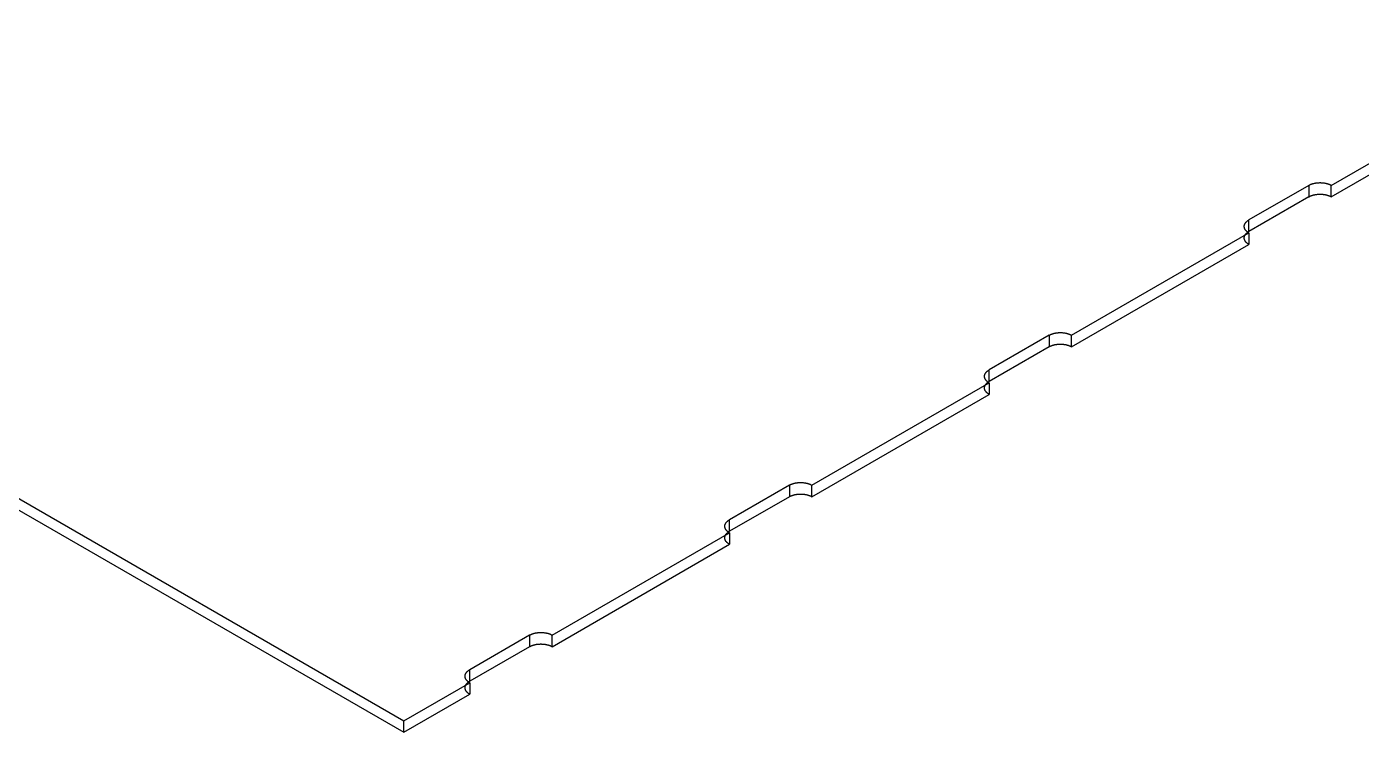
# Model space of a CAD drawing. Header units: inches. Extents: x 4 to 268, y 4 to 172.
# Drawn here: x 85.77 to 93.85, y 17.67 to 21.94 of the extents above; entities that cross this region are included whole.
import ezdxf

# ---------------------------------------------------------------- set-up
doc = ezdxf.new("R2010")
doc.units = ezdxf.units.IN
doc.header["$MEASUREMENT"] = 0

msp = doc.modelspace()

# ---------------------------------------------------------------- linework, layer by layer
at = {"layer": 'OUTLINE'}
for p, q in [((72.2222, 26.8785), (88.0561, 17.7365)), ((72.2222, 26.8086), (88.0561, 17.6667)), ((93.6705, 20.978), (94.7437, 21.5977)), ((93.6705, 20.9082), (94.7437, 21.5279)), ((93.5344, 20.978), (93.1716, 20.7686)), ((93.5344, 20.978), (93.5361, 20.979)), ((93.5344, 20.978), (93.5344, 20.9082)), ((93.5361, 20.979), (93.5378, 20.9799)), ((93.5378, 20.9799), (93.5396, 20.9808)), ((93.5396, 20.9808), (93.5414, 20.9817)), ((93.5414, 20.9817), (93.5432, 20.9825)), ((93.5432, 20.9825), (93.5451, 20.9834)), ((93.5451, 20.9834), (93.547, 20.9842)), ((93.547, 20.9842), (93.549, 20.9849)), ((93.549, 20.9849), (93.551, 20.9857)), ((93.551, 20.9857), (93.553, 20.9864)), ((93.553, 20.9864), (93.555, 20.9871)), ((93.555, 20.9871), (93.5571, 20.9877)), ((93.5571, 20.9877), (93.5592, 20.9884)), ((93.5592, 20.9884), (93.5613, 20.989)), ((93.5613, 20.989), (93.5634, 20.9895)), ((93.5634, 20.9895), (93.5656, 20.9901)), ((93.5656, 20.9901), (93.5678, 20.9906)), ((93.5678, 20.9906), (93.57, 20.991)), ((93.57, 20.991), (93.5723, 20.9915)), ((93.5723, 20.9915), (93.5745, 20.9919)), ((93.5745, 20.9919), (93.5768, 20.9923)), ((93.5768, 20.9923), (93.5791, 20.9926)), ((93.5768, 20.9225), (93.5791, 20.9228)), ((93.5791, 20.9926), (93.5814, 20.9929)), ((93.5791, 20.9228), (93.5814, 20.9231)), ((93.5814, 20.9929), (93.5837, 20.9932)), ((93.5814, 20.9231), (93.5837, 20.9234)), ((93.5837, 20.9932), (93.586, 20.9935)), ((93.5837, 20.9234), (93.586, 20.9236)), ((93.586, 20.9935), (93.5883, 20.9937)), ((93.586, 20.9236), (93.5883, 20.9239)), ((93.5883, 20.9937), (93.5907, 20.9939)), ((93.5883, 20.9239), (93.5907, 20.924)), ((93.5907, 20.9939), (93.593, 20.994)), ((93.5907, 20.924), (93.593, 20.9242)), ((93.593, 20.994), (93.5954, 20.9941)), ((93.593, 20.9242), (93.5954, 20.9243)), ((93.5954, 20.9941), (93.5977, 20.9942)), ((93.5954, 20.9243), (93.5977, 20.9244)), ((93.5977, 20.9942), (93.6001, 20.9943)), ((93.5977, 20.9244), (93.6001, 20.9245)), ((93.6001, 20.9943), (93.6024, 20.9943)), ((93.6001, 20.9245), (93.6024, 20.9245)), ((93.6024, 20.9943), (93.6048, 20.9943)), ((93.6024, 20.9245), (93.6048, 20.9245)), ((93.6048, 20.9943), (93.6072, 20.9942)), ((93.6048, 20.9245), (93.6072, 20.9244)), ((93.6072, 20.9942), (93.6095, 20.9941)), ((93.6072, 20.9244), (93.6095, 20.9243)), ((93.6095, 20.9941), (93.6119, 20.994)), ((93.6095, 20.9243), (93.6119, 20.9242)), ((93.6119, 20.994), (93.6142, 20.9939)), ((93.6119, 20.9242), (93.6142, 20.924)), ((93.6142, 20.9939), (93.6165, 20.9937)), ((93.6142, 20.924), (93.6165, 20.9239)), ((93.6165, 20.9937), (93.6189, 20.9935)), ((93.6165, 20.9239), (93.6189, 20.9236)), ((93.6189, 20.9935), (93.6212, 20.9932)), ((93.6189, 20.9236), (93.6212, 20.9234)), ((93.6212, 20.9932), (93.6235, 20.9929)), ((93.6212, 20.9234), (93.6235, 20.9231)), ((93.6235, 20.9929), (93.6258, 20.9926)), ((93.6235, 20.9231), (93.6258, 20.9228)), ((93.6258, 20.9926), (93.6281, 20.9923)), ((93.6258, 20.9228), (93.6281, 20.9225)), ((93.6281, 20.9923), (93.6304, 20.9919)), ((93.6304, 20.9919), (93.6326, 20.9915)), ((93.6326, 20.9915), (93.6348, 20.991)), ((93.6348, 20.991), (93.6371, 20.9906)), ((93.6371, 20.9906), (93.6392, 20.9901)), ((93.6392, 20.9901), (93.6414, 20.9895)), ((93.6414, 20.9895), (93.6436, 20.989)), ((93.6436, 20.989), (93.6457, 20.9884)), ((93.6457, 20.9884), (93.6478, 20.9877)), ((93.6478, 20.9877), (93.6498, 20.9871)), ((93.6498, 20.9871), (93.6519, 20.9864)), ((93.6519, 20.9864), (93.6539, 20.9857)), ((93.6539, 20.9857), (93.6559, 20.9849)), ((93.6559, 20.9849), (93.6578, 20.9842)), ((93.6578, 20.9842), (93.6597, 20.9834)), ((93.6597, 20.9834), (93.6616, 20.9825)), ((93.6616, 20.9825), (93.6635, 20.9817)), ((93.6635, 20.9817), (93.6653, 20.9808)), ((93.6653, 20.9808), (93.667, 20.9799)), ((93.667, 20.9799), (93.6688, 20.979)), ((93.6688, 20.979), (93.6705, 20.978)), ((93.6705, 20.9082), (93.6705, 20.978)), ((93.5344, 20.9082), (93.1716, 20.6987)), ((93.5344, 20.9082), (93.5361, 20.9092)), ((93.5361, 20.9092), (93.5378, 20.9101)), ((93.5378, 20.9101), (93.5396, 20.911)), ((93.5396, 20.911), (93.5414, 20.9119)), ((93.5414, 20.9119), (93.5432, 20.9127)), ((93.5432, 20.9127), (93.5451, 20.9135)), ((93.5451, 20.9135), (93.547, 20.9143)), ((93.547, 20.9143), (93.549, 20.9151)), ((93.549, 20.9151), (93.551, 20.9158)), ((93.551, 20.9158), (93.553, 20.9166)), ((93.553, 20.9166), (93.555, 20.9173)), ((93.555, 20.9173), (93.5571, 20.9179)), ((93.5571, 20.9179), (93.5592, 20.9185)), ((93.5592, 20.9185), (93.5613, 20.9191)), ((93.5613, 20.9191), (93.5634, 20.9197)), ((93.5634, 20.9197), (93.5656, 20.9202)), ((93.5656, 20.9202), (93.5678, 20.9207)), ((93.5678, 20.9207), (93.57, 20.9212)), ((93.57, 20.9212), (93.5723, 20.9217)), ((93.5723, 20.9217), (93.5745, 20.9221)), ((93.5745, 20.9221), (93.5768, 20.9225)), ((93.6281, 20.9225), (93.6304, 20.9221)), ((93.6304, 20.9221), (93.6326, 20.9217)), ((93.6326, 20.9217), (93.6348, 20.9212)), ((93.6348, 20.9212), (93.6371, 20.9207)), ((93.6371, 20.9207), (93.6392, 20.9202)), ((93.6392, 20.9202), (93.6414, 20.9197)), ((93.6414, 20.9197), (93.6436, 20.9191)), ((93.6436, 20.9191), (93.6457, 20.9185)), ((93.6457, 20.9185), (93.6478, 20.9179)), ((93.6478, 20.9179), (93.6498, 20.9173)), ((93.6498, 20.9173), (93.6519, 20.9166)), ((93.6519, 20.9166), (93.6539, 20.9158)), ((93.6539, 20.9158), (93.6559, 20.9151)), ((93.6559, 20.9151), (93.6578, 20.9143)), ((93.6578, 20.9143), (93.6597, 20.9135)), ((93.6597, 20.9135), (93.6616, 20.9127)), ((93.6616, 20.9127), (93.6635, 20.9119)), ((93.6635, 20.9119), (93.6653, 20.911)), ((93.6653, 20.911), (93.667, 20.9101)), ((93.667, 20.9101), (93.6688, 20.9092)), ((93.6688, 20.9092), (93.6705, 20.9082)), ((93.1596, 20.7601), (93.161, 20.7613)), ((93.161, 20.7613), (93.1624, 20.7624)), ((93.1624, 20.7624), (93.1638, 20.7635)), ((93.1638, 20.7635), (93.1653, 20.7645)), ((93.1653, 20.7645), (93.1668, 20.7656)), ((93.1668, 20.7656), (93.1684, 20.7666)), ((93.1684, 20.7666), (93.17, 20.7676)), ((93.17, 20.7676), (93.1716, 20.7686)), ((93.1716, 20.6987), (93.1716, 20.7686)), ((92.0983, 20.0703), (93.1716, 20.69)), ((93.1434, 20.7293), (93.1435, 20.7306)), ((93.1435, 20.7279), (93.1434, 20.7293)), ((93.1435, 20.7306), (93.1436, 20.732)), ((93.1436, 20.7266), (93.1435, 20.7279)), ((93.1436, 20.732), (93.1437, 20.7334)), ((93.1437, 20.7252), (93.1436, 20.7266)), ((93.1437, 20.7334), (93.1439, 20.7347)), ((93.1439, 20.7238), (93.1437, 20.7252)), ((93.1439, 20.7347), (93.1442, 20.7361)), ((93.1442, 20.7225), (93.1439, 20.7238)), ((93.1442, 20.7361), (93.1445, 20.7374)), ((93.1445, 20.7211), (93.1442, 20.7225)), ((93.1445, 20.7374), (93.1449, 20.7388)), ((93.1449, 20.7198), (93.1445, 20.7211)), ((93.1449, 20.7388), (93.1453, 20.7401)), ((93.1453, 20.7184), (93.1449, 20.7198)), ((93.1453, 20.7401), (93.1458, 20.7414)), ((93.1458, 20.7171), (93.1453, 20.7184)), ((93.1458, 20.7414), (93.1463, 20.7428)), ((93.1463, 20.7158), (93.1458, 20.7171)), ((93.1463, 20.7428), (93.1469, 20.7441)), ((93.1469, 20.7145), (93.1463, 20.7158)), ((93.1469, 20.7441), (93.1476, 20.7454)), ((93.1476, 20.7132), (93.1469, 20.7145)), ((93.1476, 20.7454), (93.1483, 20.7467)), ((93.1483, 20.7119), (93.1476, 20.7132)), ((93.1483, 20.7467), (93.1491, 20.748)), ((93.1491, 20.7106), (93.1483, 20.7119)), ((93.1491, 20.748), (93.1499, 20.7493)), ((93.1499, 20.7093), (93.1491, 20.7106)), ((93.1499, 20.7493), (93.1508, 20.7505)), ((93.1508, 20.708), (93.1499, 20.7093)), ((93.1499, 20.6794), (93.1508, 20.6807)), ((93.1508, 20.7505), (93.1517, 20.7518)), ((93.1517, 20.7068), (93.1508, 20.708)), ((93.1508, 20.6807), (93.1517, 20.682)), ((93.1517, 20.7518), (93.1527, 20.753)), ((93.1527, 20.7055), (93.1517, 20.7068)), ((93.1517, 20.682), (93.1527, 20.6832)), ((93.1527, 20.753), (93.1537, 20.7543)), ((93.1537, 20.7043), (93.1527, 20.7055)), ((93.1527, 20.6832), (93.1537, 20.6844)), ((93.1537, 20.7543), (93.1548, 20.7555)), ((93.1548, 20.7031), (93.1537, 20.7043)), ((93.1537, 20.6844), (93.1548, 20.6856)), ((93.1548, 20.7555), (93.1559, 20.7567)), ((93.1559, 20.7019), (93.1548, 20.7031)), ((93.1548, 20.6856), (93.1559, 20.6868)), ((93.1559, 20.7567), (93.1571, 20.7578)), ((93.1571, 20.7007), (93.1559, 20.7019)), ((93.1559, 20.6868), (93.1571, 20.688)), ((93.1571, 20.7578), (93.1584, 20.759)), ((93.1584, 20.6996), (93.1571, 20.7007)), ((93.1571, 20.688), (93.1584, 20.6892)), ((93.1584, 20.759), (93.1596, 20.7601)), ((93.1596, 20.6984), (93.1584, 20.6996)), ((93.1584, 20.6892), (93.1596, 20.6903)), ((93.161, 20.6973), (93.1596, 20.6984)), ((93.1596, 20.6903), (93.161, 20.6914)), ((93.1624, 20.6962), (93.161, 20.6973)), ((93.161, 20.6914), (93.1624, 20.6925)), ((93.1638, 20.6951), (93.1624, 20.6962)), ((93.1624, 20.6925), (93.1638, 20.6936)), ((93.1653, 20.694), (93.1638, 20.6951)), ((93.1638, 20.6936), (93.1653, 20.6947)), ((93.1653, 20.6947), (93.1668, 20.6957)), ((93.1668, 20.693), (93.1653, 20.694)), ((93.1668, 20.6957), (93.1684, 20.6968)), ((93.1684, 20.692), (93.1668, 20.693)), ((93.1684, 20.6968), (93.17, 20.6978)), ((93.17, 20.691), (93.1684, 20.692)), ((93.17, 20.6978), (93.1716, 20.6987)), ((93.1716, 20.69), (93.17, 20.691)), ((93.1716, 20.69), (93.1716, 20.6202)), ((92.0983, 20.0005), (93.1716, 20.6202)), ((93.1434, 20.6595), (93.1435, 20.6608)), ((93.1435, 20.6581), (93.1434, 20.6595)), ((93.1435, 20.6608), (93.1436, 20.6622)), ((93.1436, 20.6567), (93.1435, 20.6581)), ((93.1436, 20.6622), (93.1437, 20.6635)), ((93.1437, 20.6554), (93.1436, 20.6567)), ((93.1437, 20.6635), (93.1439, 20.6649)), ((93.1439, 20.654), (93.1437, 20.6554)), ((93.1439, 20.6649), (93.1442, 20.6663)), ((93.1442, 20.6527), (93.1439, 20.654)), ((93.1442, 20.6663), (93.1445, 20.6676)), ((93.1445, 20.6513), (93.1442, 20.6527)), ((93.1445, 20.6676), (93.1449, 20.669)), ((93.1449, 20.65), (93.1445, 20.6513)), ((93.1449, 20.669), (93.1453, 20.6703)), ((93.1453, 20.6486), (93.1449, 20.65)), ((93.1453, 20.6703), (93.1458, 20.6716)), ((93.1458, 20.6473), (93.1453, 20.6486)), ((93.1458, 20.6716), (93.1463, 20.673)), ((93.1463, 20.646), (93.1458, 20.6473)), ((93.1463, 20.673), (93.1469, 20.6743)), ((93.1469, 20.6446), (93.1463, 20.646)), ((93.1469, 20.6743), (93.1476, 20.6756)), ((93.1476, 20.6433), (93.1469, 20.6446)), ((93.1476, 20.6756), (93.1483, 20.6769)), ((93.1483, 20.642), (93.1476, 20.6433)), ((93.1483, 20.6769), (93.1491, 20.6782)), ((93.1491, 20.6407), (93.1483, 20.642)), ((93.1491, 20.6782), (93.1499, 20.6794)), ((93.1499, 20.6395), (93.1491, 20.6407)), ((93.1508, 20.6382), (93.1499, 20.6395)), ((93.1517, 20.6369), (93.1508, 20.6382)), ((93.1527, 20.6357), (93.1517, 20.6369)), ((93.1537, 20.6345), (93.1527, 20.6357)), ((93.1548, 20.6333), (93.1537, 20.6345)), ((93.1559, 20.6321), (93.1548, 20.6333)), ((93.1571, 20.6309), (93.1559, 20.6321)), ((93.1584, 20.6297), (93.1571, 20.6309)), ((93.1596, 20.6286), (93.1584, 20.6297)), ((93.161, 20.6275), (93.1596, 20.6286)), ((93.1624, 20.6264), (93.161, 20.6275)), ((93.1638, 20.6253), (93.1624, 20.6264)), ((93.1653, 20.6242), (93.1638, 20.6253)), ((93.1668, 20.6232), (93.1653, 20.6242)), ((93.1684, 20.6222), (93.1668, 20.6232)), ((93.17, 20.6212), (93.1684, 20.6222)), ((93.1716, 20.6202), (93.17, 20.6212)), ((91.9623, 20.0703), (91.5995, 19.8609)), ((91.9623, 20.0703), (91.964, 20.0713)), ((91.9623, 20.0703), (91.9623, 20.0005)), ((91.964, 20.0713), (91.9657, 20.0722)), ((91.9657, 20.0722), (91.9675, 20.0731)), ((91.9675, 20.0731), (91.9693, 20.074)), ((91.9693, 20.074), (91.9711, 20.0748)), ((91.9711, 20.0748), (91.973, 20.0757)), ((91.973, 20.0757), (91.9749, 20.0765)), ((91.9749, 20.0765), (91.9769, 20.0772)), ((91.9769, 20.0772), (91.9788, 20.078)), ((91.9788, 20.078), (91.9809, 20.0787)), ((91.9809, 20.0787), (91.9829, 20.0794)), ((91.9829, 20.0794), (91.985, 20.08)), ((91.985, 20.08), (91.9871, 20.0807)), ((91.9871, 20.0807), (91.9892, 20.0813)), ((91.9892, 20.0813), (91.9913, 20.0818)), ((91.9913, 20.0818), (91.9935, 20.0824)), ((91.9935, 20.0824), (91.9957, 20.0829)), ((91.9957, 20.0829), (91.9979, 20.0834)), ((91.9979, 20.0834), (92.0001, 20.0838)), ((92.0001, 20.0838), (92.0024, 20.0842)), ((92.0024, 20.0842), (92.0047, 20.0846)), ((92.0047, 20.0846), (92.0069, 20.0849)), ((92.0069, 20.0849), (92.0092, 20.0853)), ((92.0092, 20.0853), (92.0115, 20.0855)), ((92.0115, 20.0855), (92.0139, 20.0858)), ((92.0139, 20.0858), (92.0162, 20.086)), ((92.0162, 20.086), (92.0185, 20.0862)), ((92.0185, 20.0862), (92.0209, 20.0863)), ((92.0209, 20.0863), (92.0232, 20.0864)), ((92.0232, 20.0864), (92.0256, 20.0865)), ((92.0256, 20.0865), (92.028, 20.0866)), ((92.028, 20.0866), (92.0303, 20.0866)), ((92.0303, 20.0866), (92.0327, 20.0866)), ((92.0327, 20.0866), (92.035, 20.0865)), ((92.035, 20.0865), (92.0374, 20.0864)), ((92.0374, 20.0864), (92.0397, 20.0863)), ((92.0397, 20.0863), (92.0421, 20.0862)), ((92.0421, 20.0862), (92.0444, 20.086)), ((92.0444, 20.086), (92.0468, 20.0858)), ((92.0468, 20.0858), (92.0491, 20.0855)), ((92.0491, 20.0855), (92.0514, 20.0853)), ((92.0514, 20.0853), (92.0537, 20.0849)), ((92.0537, 20.0849), (92.056, 20.0846)), ((92.056, 20.0846), (92.0582, 20.0842)), ((92.0582, 20.0842), (92.0605, 20.0838)), ((92.0605, 20.0838), (92.0627, 20.0834)), ((92.0627, 20.0834), (92.0649, 20.0829)), ((92.0649, 20.0829), (92.0671, 20.0824)), ((92.0671, 20.0824), (92.0693, 20.0818)), ((92.0693, 20.0818), (92.0714, 20.0813)), ((92.0714, 20.0813), (92.0736, 20.0807)), ((92.0736, 20.0807), (92.0757, 20.08)), ((92.0757, 20.08), (92.0777, 20.0794)), ((92.0777, 20.0794), (92.0798, 20.0787)), ((92.0798, 20.0787), (92.0818, 20.078)), ((92.0818, 20.078), (92.0838, 20.0772)), ((92.0838, 20.0772), (92.0857, 20.0765)), ((92.0857, 20.0765), (92.0876, 20.0757)), ((92.0876, 20.0757), (92.0895, 20.0748)), ((92.0895, 20.0748), (92.0913, 20.074)), ((92.0913, 20.074), (92.0931, 20.0731)), ((92.0931, 20.0731), (92.0949, 20.0722)), ((92.0949, 20.0722), (92.0966, 20.0713)), ((92.0966, 20.0713), (92.0983, 20.0703)), ((92.0983, 20.0005), (92.0983, 20.0703)), ((91.9623, 20.0005), (91.5995, 19.791)), ((91.9623, 20.0005), (91.964, 20.0015)), ((91.964, 20.0015), (91.9657, 20.0024)), ((91.9657, 20.0024), (91.9675, 20.0033)), ((91.9675, 20.0033), (91.9693, 20.0042)), ((91.9693, 20.0042), (91.9711, 20.005)), ((91.9711, 20.005), (91.973, 20.0058)), ((91.973, 20.0058), (91.9749, 20.0066)), ((91.9749, 20.0066), (91.9769, 20.0074)), ((91.9769, 20.0074), (91.9788, 20.0082)), ((91.9788, 20.0082), (91.9809, 20.0089)), ((91.9809, 20.0089), (91.9829, 20.0096)), ((91.9829, 20.0096), (91.985, 20.0102)), ((91.985, 20.0102), (91.9871, 20.0108)), ((91.9871, 20.0108), (91.9892, 20.0114)), ((91.9892, 20.0114), (91.9913, 20.012)), ((91.9913, 20.012), (91.9935, 20.0125)), ((91.9935, 20.0125), (91.9957, 20.0131)), ((91.9957, 20.0131), (91.9979, 20.0135)), ((91.9979, 20.0135), (92.0001, 20.014)), ((92.0001, 20.014), (92.0024, 20.0144)), ((92.0024, 20.0144), (92.0047, 20.0148)), ((92.0047, 20.0148), (92.0069, 20.0151)), ((92.0069, 20.0151), (92.0092, 20.0154)), ((92.0092, 20.0154), (92.0115, 20.0157)), ((92.0115, 20.0157), (92.0139, 20.016)), ((92.0139, 20.016), (92.0162, 20.0162)), ((92.0162, 20.0162), (92.0185, 20.0164)), ((92.0185, 20.0164), (92.0209, 20.0165)), ((92.0209, 20.0165), (92.0232, 20.0166)), ((92.0232, 20.0166), (92.0256, 20.0167)), ((92.0256, 20.0167), (92.028, 20.0168)), ((92.028, 20.0168), (92.0303, 20.0168)), ((92.0303, 20.0168), (92.0327, 20.0168)), ((92.0327, 20.0168), (92.035, 20.0167)), ((92.035, 20.0167), (92.0374, 20.0166)), ((92.0374, 20.0166), (92.0397, 20.0165)), ((92.0397, 20.0165), (92.0421, 20.0164)), ((92.0421, 20.0164), (92.0444, 20.0162)), ((92.0444, 20.0162), (92.0468, 20.016)), ((92.0468, 20.016), (92.0491, 20.0157)), ((92.0491, 20.0157), (92.0514, 20.0154)), ((92.0514, 20.0154), (92.0537, 20.0151)), ((92.0537, 20.0151), (92.056, 20.0148)), ((92.056, 20.0148), (92.0582, 20.0144)), ((92.0582, 20.0144), (92.0605, 20.014)), ((92.0605, 20.014), (92.0627, 20.0135)), ((92.0627, 20.0135), (92.0649, 20.0131)), ((92.0649, 20.0131), (92.0671, 20.0125)), ((92.0671, 20.0125), (92.0693, 20.012)), ((92.0693, 20.012), (92.0714, 20.0114)), ((92.0714, 20.0114), (92.0736, 20.0108)), ((92.0736, 20.0108), (92.0757, 20.0102)), ((92.0757, 20.0102), (92.0777, 20.0096)), ((92.0777, 20.0096), (92.0798, 20.0089)), ((92.0798, 20.0089), (92.0818, 20.0082)), ((92.0818, 20.0082), (92.0838, 20.0074)), ((92.0838, 20.0074), (92.0857, 20.0066)), ((92.0857, 20.0066), (92.0876, 20.0058)), ((92.0876, 20.0058), (92.0895, 20.005)), ((92.0895, 20.005), (92.0913, 20.0042)), ((92.0913, 20.0042), (92.0931, 20.0033)), ((92.0931, 20.0033), (92.0949, 20.0024)), ((92.0949, 20.0024), (92.0966, 20.0015)), ((92.0966, 20.0015), (92.0983, 20.0005)), ((91.5713, 19.823), (91.5714, 19.8243)), ((91.5713, 19.8216), (91.5713, 19.823)), ((91.5713, 19.8202), (91.5713, 19.8216)), ((91.5714, 19.8189), (91.5713, 19.8202)), ((91.5714, 19.8243), (91.5716, 19.8257)), ((91.5716, 19.8175), (91.5714, 19.8189)), ((91.5716, 19.8257), (91.5718, 19.827)), ((91.5718, 19.8161), (91.5716, 19.8175)), ((91.5718, 19.827), (91.572, 19.8284)), ((91.572, 19.8148), (91.5718, 19.8161)), ((91.572, 19.8284), (91.5724, 19.8297)), ((91.5724, 19.8134), (91.572, 19.8148)), ((91.5724, 19.8297), (91.5727, 19.8311)), ((91.5727, 19.8121), (91.5724, 19.8134)), ((91.5727, 19.8311), (91.5732, 19.8324)), ((91.5732, 19.8108), (91.5727, 19.8121)), ((91.5732, 19.8324), (91.5737, 19.8338)), ((91.5737, 19.8094), (91.5732, 19.8108)), ((91.5737, 19.8338), (91.5742, 19.8351)), ((91.5742, 19.8081), (91.5737, 19.8094)), ((91.5742, 19.8351), (91.5748, 19.8364)), ((91.5748, 19.8068), (91.5742, 19.8081)), ((91.5748, 19.8364), (91.5755, 19.8377)), ((91.5755, 19.8055), (91.5748, 19.8068)), ((91.5755, 19.8377), (91.5762, 19.839)), ((91.5762, 19.8042), (91.5755, 19.8055)), ((91.5762, 19.839), (91.5769, 19.8403)), ((91.5769, 19.8029), (91.5762, 19.8042)), ((91.5769, 19.8403), (91.5778, 19.8416)), ((91.5778, 19.8016), (91.5769, 19.8029)), ((91.5778, 19.8416), (91.5786, 19.8428)), ((91.5786, 19.8003), (91.5778, 19.8016)), ((91.5786, 19.8428), (91.5796, 19.8441)), ((91.5796, 19.7991), (91.5786, 19.8003)), ((91.5796, 19.8441), (91.5806, 19.8453)), ((91.5806, 19.7978), (91.5796, 19.7991)), ((91.5806, 19.8453), (91.5816, 19.8466)), ((91.5816, 19.7966), (91.5806, 19.7978)), ((91.5816, 19.8466), (91.5827, 19.8478)), ((91.5827, 19.7954), (91.5816, 19.7966)), ((91.5827, 19.8478), (91.5838, 19.849)), ((91.5838, 19.7942), (91.5827, 19.7954)), ((91.5838, 19.849), (91.585, 19.8501)), ((91.585, 19.793), (91.5838, 19.7942)), ((91.585, 19.8501), (91.5862, 19.8513)), ((91.5862, 19.7919), (91.585, 19.793)), ((91.5862, 19.8513), (91.5875, 19.8524)), ((91.5875, 19.7907), (91.5862, 19.7919)), ((91.5875, 19.8524), (91.5889, 19.8536)), ((91.5889, 19.8536), (91.5902, 19.8547)), ((91.5902, 19.8547), (91.5917, 19.8558)), ((91.5917, 19.8558), (91.5932, 19.8568)), ((91.5932, 19.8568), (91.5947, 19.8579)), ((91.5947, 19.8579), (91.5962, 19.8589)), ((91.5962, 19.8589), (91.5978, 19.8599)), ((91.5978, 19.8599), (91.5995, 19.8609)), ((91.5995, 19.791), (91.5995, 19.8609)), ((90.5262, 19.1626), (91.5995, 19.7823)), ((90.5262, 19.0928), (91.5995, 19.7125)), ((91.5713, 19.7531), (91.5714, 19.7545)), ((91.5713, 19.7518), (91.5713, 19.7531)), ((91.5713, 19.7504), (91.5713, 19.7518)), ((91.5714, 19.749), (91.5713, 19.7504)), ((91.5714, 19.7545), (91.5716, 19.7559)), ((91.5716, 19.7477), (91.5714, 19.749)), ((91.5716, 19.7559), (91.5718, 19.7572)), ((91.5718, 19.7463), (91.5716, 19.7477)), ((91.5718, 19.7572), (91.572, 19.7586)), ((91.572, 19.745), (91.5718, 19.7463)), ((91.572, 19.7586), (91.5724, 19.7599)), ((91.5724, 19.7436), (91.572, 19.745)), ((91.5724, 19.7599), (91.5727, 19.7613)), ((91.5727, 19.7423), (91.5724, 19.7436)), ((91.5727, 19.7613), (91.5732, 19.7626)), ((91.5732, 19.7409), (91.5727, 19.7423)), ((91.5732, 19.7626), (91.5737, 19.7639)), ((91.5737, 19.7396), (91.5732, 19.7409)), ((91.5737, 19.7639), (91.5742, 19.7653)), ((91.5742, 19.7383), (91.5737, 19.7396)), ((91.5742, 19.7653), (91.5748, 19.7666)), ((91.5748, 19.737), (91.5742, 19.7383)), ((91.5748, 19.7666), (91.5755, 19.7679)), ((91.5755, 19.7356), (91.5748, 19.737)), ((91.5755, 19.7679), (91.5762, 19.7692)), ((91.5762, 19.7343), (91.5755, 19.7356)), ((91.5762, 19.7692), (91.5769, 19.7705)), ((91.5769, 19.7331), (91.5762, 19.7343)), ((91.5769, 19.7705), (91.5778, 19.7718)), ((91.5778, 19.7318), (91.5769, 19.7331)), ((91.5778, 19.7718), (91.5786, 19.773)), ((91.5786, 19.7305), (91.5778, 19.7318)), ((91.5786, 19.773), (91.5796, 19.7743)), ((91.5796, 19.7293), (91.5786, 19.7305)), ((91.5796, 19.7743), (91.5806, 19.7755)), ((91.5806, 19.728), (91.5796, 19.7293)), ((91.5806, 19.7755), (91.5816, 19.7767)), ((91.5816, 19.7268), (91.5806, 19.728)), ((91.5816, 19.7767), (91.5827, 19.778)), ((91.5827, 19.7256), (91.5816, 19.7268)), ((91.5827, 19.778), (91.5838, 19.7791)), ((91.5838, 19.7244), (91.5827, 19.7256)), ((91.5838, 19.7791), (91.585, 19.7803)), ((91.585, 19.7232), (91.5838, 19.7244)), ((91.585, 19.7803), (91.5862, 19.7815)), ((91.5862, 19.7221), (91.585, 19.7232)), ((91.5862, 19.7815), (91.5875, 19.7826)), ((91.5875, 19.7209), (91.5862, 19.7221)), ((91.5889, 19.7896), (91.5875, 19.7907)), ((91.5875, 19.7826), (91.5889, 19.7838)), ((91.5889, 19.7198), (91.5875, 19.7209)), ((91.5902, 19.7885), (91.5889, 19.7896)), ((91.5889, 19.7838), (91.5902, 19.7849)), ((91.5902, 19.7187), (91.5889, 19.7198)), ((91.5917, 19.7874), (91.5902, 19.7885)), ((91.5902, 19.7849), (91.5917, 19.7859)), ((91.5917, 19.7176), (91.5902, 19.7187)), ((91.5932, 19.7864), (91.5917, 19.7874)), ((91.5917, 19.7859), (91.5932, 19.787)), ((91.5932, 19.7165), (91.5917, 19.7176)), ((91.5932, 19.787), (91.5947, 19.788)), ((91.5947, 19.7853), (91.5932, 19.7864)), ((91.5947, 19.7155), (91.5932, 19.7165)), ((91.5947, 19.788), (91.5962, 19.7891)), ((91.5962, 19.7843), (91.5947, 19.7853)), ((91.5962, 19.7145), (91.5947, 19.7155)), ((91.5962, 19.7891), (91.5978, 19.7901)), ((91.5978, 19.7833), (91.5962, 19.7843)), ((91.5978, 19.7135), (91.5962, 19.7145)), ((91.5978, 19.7901), (91.5995, 19.791)), ((91.5995, 19.7823), (91.5978, 19.7833)), ((91.5995, 19.7125), (91.5978, 19.7135)), ((91.5995, 19.7823), (91.5995, 19.7125)), ((90.3902, 19.1626), (90.0274, 18.9532)), ((90.3902, 19.1626), (90.3919, 19.1636)), ((90.3902, 19.1626), (90.3902, 19.0928)), ((90.3919, 19.1636), (90.3936, 19.1645)), ((90.3936, 19.1645), (90.3954, 19.1654)), ((90.3954, 19.1654), (90.3972, 19.1663)), ((90.3972, 19.1663), (90.399, 19.1672)), ((90.399, 19.1672), (90.4009, 19.168)), ((90.4009, 19.168), (90.4028, 19.1688)), ((90.4028, 19.1688), (90.4048, 19.1696)), ((90.4048, 19.1696), (90.4067, 19.1703)), ((90.4067, 19.1703), (90.4087, 19.171)), ((90.4087, 19.171), (90.4108, 19.1717)), ((90.4108, 19.1717), (90.4128, 19.1724)), ((90.4128, 19.1724), (90.4149, 19.173)), ((90.4149, 19.173), (90.4171, 19.1736)), ((90.4171, 19.1736), (90.4192, 19.1741)), ((90.4192, 19.1741), (90.4214, 19.1747)), ((90.4214, 19.1747), (90.4236, 19.1752)), ((90.4236, 19.1752), (90.4258, 19.1757)), ((90.4258, 19.1757), (90.428, 19.1761)), ((90.428, 19.1761), (90.4303, 19.1765)), ((90.4303, 19.1765), (90.4325, 19.1769)), ((90.4325, 19.1769), (90.4348, 19.1772)), ((90.4348, 19.1772), (90.4371, 19.1776)), ((90.4371, 19.1776), (90.4394, 19.1778)), ((90.4394, 19.1778), (90.4417, 19.1781)), ((90.4417, 19.1781), (90.4441, 19.1783)), ((90.4441, 19.1783), (90.4464, 19.1785)), ((90.4464, 19.1785), (90.4488, 19.1786)), ((90.4488, 19.1786), (90.4511, 19.1788)), ((90.4511, 19.1788), (90.4535, 19.1788)), ((90.4535, 19.1788), (90.4558, 19.1789)), ((90.4558, 19.1789), (90.4582, 19.1789)), ((90.4582, 19.1789), (90.4606, 19.1789)), ((90.4606, 19.1789), (90.4629, 19.1788)), ((90.4629, 19.1788), (90.4653, 19.1788)), ((90.4653, 19.1788), (90.4676, 19.1786)), ((90.4676, 19.1786), (90.47, 19.1785)), ((90.47, 19.1785), (90.4723, 19.1783)), ((90.4723, 19.1783), (90.4746, 19.1781)), ((90.4746, 19.1781), (90.477, 19.1778)), ((90.477, 19.1778), (90.4793, 19.1776)), ((90.4793, 19.1776), (90.4816, 19.1772)), ((90.4816, 19.1772), (90.4839, 19.1769)), ((90.4839, 19.1769), (90.4861, 19.1765)), ((90.4861, 19.1765), (90.4884, 19.1761)), ((90.4884, 19.1761), (90.4906, 19.1757)), ((90.4906, 19.1757), (90.4928, 19.1752)), ((90.4928, 19.1752), (90.495, 19.1747)), ((90.495, 19.1747), (90.4972, 19.1741)), ((90.4972, 19.1741), (90.4993, 19.1736)), ((90.4993, 19.1736), (90.5014, 19.173)), ((90.5014, 19.173), (90.5035, 19.1724)), ((90.5035, 19.1724), (90.5056, 19.1717)), ((90.5056, 19.1717), (90.5077, 19.171)), ((90.5077, 19.171), (90.5097, 19.1703)), ((90.5097, 19.1703), (90.5116, 19.1696)), ((90.5116, 19.1696), (90.5136, 19.1688)), ((90.5136, 19.1688), (90.5155, 19.168)), ((90.5155, 19.168), (90.5174, 19.1672)), ((90.5174, 19.1672), (90.5192, 19.1663)), ((90.5192, 19.1663), (90.521, 19.1654)), ((90.521, 19.1654), (90.5228, 19.1645)), ((90.5228, 19.1645), (90.5245, 19.1636)), ((90.5245, 19.1636), (90.5262, 19.1626)), ((90.5262, 19.0928), (90.5262, 19.1626)), ((90.3902, 19.0928), (90.0274, 18.8834)), ((90.3902, 19.0928), (90.3919, 19.0938)), ((90.3919, 19.0938), (90.3936, 19.0947)), ((90.3936, 19.0947), (90.3954, 19.0956)), ((90.3954, 19.0956), (90.3972, 19.0965)), ((90.3972, 19.0965), (90.399, 19.0973)), ((90.399, 19.0973), (90.4009, 19.0982)), ((90.4009, 19.0982), (90.4028, 19.099)), ((90.4028, 19.099), (90.4048, 19.0997)), ((90.4048, 19.0997), (90.4067, 19.1005)), ((90.4067, 19.1005), (90.4087, 19.1012)), ((90.4087, 19.1012), (90.4108, 19.1019)), ((90.4108, 19.1019), (90.4128, 19.1025)), ((90.4128, 19.1025), (90.4149, 19.1032)), ((90.4149, 19.1032), (90.4171, 19.1038)), ((90.4171, 19.1038), (90.4192, 19.1043)), ((90.4192, 19.1043), (90.4214, 19.1049)), ((90.4214, 19.1049), (90.4236, 19.1054)), ((90.4236, 19.1054), (90.4258, 19.1058)), ((90.4258, 19.1058), (90.428, 19.1063)), ((90.428, 19.1063), (90.4303, 19.1067)), ((90.4303, 19.1067), (90.4325, 19.1071)), ((90.4325, 19.1071), (90.4348, 19.1074)), ((90.4348, 19.1074), (90.4371, 19.1077)), ((90.4371, 19.1077), (90.4394, 19.108)), ((90.4394, 19.108), (90.4417, 19.1083)), ((90.4417, 19.1083), (90.4441, 19.1085)), ((90.4441, 19.1085), (90.4464, 19.1087)), ((90.4464, 19.1087), (90.4488, 19.1088)), ((90.4488, 19.1088), (90.4511, 19.1089)), ((90.4511, 19.1089), (90.4535, 19.109)), ((90.4535, 19.109), (90.4558, 19.1091)), ((90.4558, 19.1091), (90.4582, 19.1091)), ((90.4582, 19.1091), (90.4606, 19.1091)), ((90.4606, 19.1091), (90.4629, 19.109)), ((90.4629, 19.109), (90.4653, 19.1089)), ((90.4653, 19.1089), (90.4676, 19.1088)), ((90.4676, 19.1088), (90.47, 19.1087)), ((90.47, 19.1087), (90.4723, 19.1085)), ((90.4723, 19.1085), (90.4746, 19.1083)), ((90.4746, 19.1083), (90.477, 19.108)), ((90.477, 19.108), (90.4793, 19.1077)), ((90.4793, 19.1077), (90.4816, 19.1074)), ((90.4816, 19.1074), (90.4839, 19.1071)), ((90.4839, 19.1071), (90.4861, 19.1067)), ((90.4861, 19.1067), (90.4884, 19.1063)), ((90.4884, 19.1063), (90.4906, 19.1058)), ((90.4906, 19.1058), (90.4928, 19.1054)), ((90.4928, 19.1054), (90.495, 19.1049)), ((90.495, 19.1049), (90.4972, 19.1043)), ((90.4972, 19.1043), (90.4993, 19.1038)), ((90.4993, 19.1038), (90.5014, 19.1032)), ((90.5014, 19.1032), (90.5035, 19.1025)), ((90.5035, 19.1025), (90.5056, 19.1019)), ((90.5056, 19.1019), (90.5077, 19.1012)), ((90.5077, 19.1012), (90.5097, 19.1005)), ((90.5097, 19.1005), (90.5116, 19.0997)), ((90.5116, 19.0997), (90.5136, 19.099)), ((90.5136, 19.099), (90.5155, 19.0982)), ((90.5155, 19.0982), (90.5174, 19.0973)), ((90.5174, 19.0973), (90.5192, 19.0965)), ((90.5192, 19.0965), (90.521, 19.0956)), ((90.521, 19.0956), (90.5228, 19.0947)), ((90.5228, 19.0947), (90.5245, 19.0938)), ((90.5245, 19.0938), (90.5262, 19.0928)), ((89.9992, 18.9153), (89.9993, 18.9166)), ((89.9992, 18.9139), (89.9992, 18.9153)), ((89.9992, 18.9125), (89.9992, 18.9139)), ((89.9993, 18.9112), (89.9992, 18.9125)), ((89.9993, 18.9166), (89.9995, 18.918)), ((89.9995, 18.9098), (89.9993, 18.9112)), ((89.9995, 18.918), (89.9997, 18.9193)), ((89.9997, 18.9085), (89.9995, 18.9098)), ((89.9997, 18.9193), (89.9999, 18.9207)), ((89.9999, 18.9071), (89.9997, 18.9085)), ((89.9999, 18.9207), (90.0002, 18.9221)), ((90.0002, 18.9058), (89.9999, 18.9071)), ((90.0002, 18.9221), (90.0006, 18.9234)), ((90.0006, 18.9044), (90.0002, 18.9058)), ((90.0006, 18.9234), (90.001, 18.9247)), ((90.001, 18.9031), (90.0006, 18.9044)), ((90.001, 18.9247), (90.0015, 18.9261)), ((90.0015, 18.9017), (90.001, 18.9031)), ((90.0015, 18.9261), (90.0021, 18.9274)), ((90.0021, 18.9274), (90.0027, 18.9287)), ((90.0027, 18.9287), (90.0033, 18.93)), ((90.0033, 18.93), (90.0041, 18.9313)), ((90.0041, 18.9313), (90.0048, 18.9326)), ((90.0048, 18.9326), (90.0056, 18.9339)), ((90.0056, 18.9339), (90.0065, 18.9352)), ((90.0065, 18.9352), (90.0075, 18.9364)), ((90.0075, 18.9364), (90.0084, 18.9376)), ((90.0084, 18.9376), (90.0095, 18.9389)), ((90.0095, 18.9389), (90.0106, 18.9401)), ((90.0106, 18.9401), (90.0117, 18.9413)), ((90.0117, 18.9413), (90.0129, 18.9425)), ((90.0129, 18.9425), (90.0141, 18.9436)), ((90.0141, 18.9436), (90.0154, 18.9448)), ((90.0154, 18.9448), (90.0167, 18.9459)), ((90.0167, 18.9459), (90.0181, 18.947)), ((90.0181, 18.947), (90.0196, 18.9481)), ((90.0196, 18.9481), (90.021, 18.9491)), ((90.021, 18.9491), (90.0226, 18.9502)), ((90.0226, 18.9502), (90.0241, 18.9512)), ((90.0241, 18.9512), (90.0257, 18.9522)), ((90.0257, 18.9522), (90.0274, 18.9532)), ((90.0274, 18.8834), (90.0274, 18.9532)), ((88.9541, 18.255), (90.0274, 18.8746)), ((89.9992, 18.8454), (89.9993, 18.8468)), ((89.9992, 18.8441), (89.9992, 18.8454)), ((89.9992, 18.8427), (89.9992, 18.8441)), ((89.9993, 18.8414), (89.9992, 18.8427)), ((89.9993, 18.8468), (89.9995, 18.8482)), ((89.9995, 18.84), (89.9993, 18.8414)), ((89.9995, 18.8482), (89.9997, 18.8495)), ((89.9997, 18.8386), (89.9995, 18.84)), ((89.9997, 18.8495), (89.9999, 18.8509)), ((89.9999, 18.8373), (89.9997, 18.8386)), ((89.9999, 18.8509), (90.0002, 18.8522)), ((90.0002, 18.8359), (89.9999, 18.8373)), ((90.0002, 18.8522), (90.0006, 18.8536)), ((90.0006, 18.8346), (90.0002, 18.8359)), ((90.0006, 18.8536), (90.001, 18.8549)), ((90.001, 18.8332), (90.0006, 18.8346)), ((90.001, 18.8549), (90.0015, 18.8562)), ((90.0015, 18.8319), (90.001, 18.8332)), ((90.0021, 18.9004), (90.0015, 18.9017)), ((90.0015, 18.8562), (90.0021, 18.8576)), ((90.0021, 18.8306), (90.0015, 18.8319)), ((90.0027, 18.8991), (90.0021, 18.9004)), ((90.0021, 18.8576), (90.0027, 18.8589)), ((90.0027, 18.8293), (90.0021, 18.8306)), ((90.0033, 18.8978), (90.0027, 18.8991)), ((90.0027, 18.8589), (90.0033, 18.8602)), ((90.0033, 18.828), (90.0027, 18.8293)), ((90.0041, 18.8965), (90.0033, 18.8978)), ((90.0033, 18.8602), (90.0041, 18.8615)), ((90.0041, 18.8267), (90.0033, 18.828)), ((90.0048, 18.8952), (90.0041, 18.8965)), ((90.0041, 18.8615), (90.0048, 18.8628)), ((90.0048, 18.8254), (90.0041, 18.8267)), ((90.0056, 18.8939), (90.0048, 18.8952)), ((90.0048, 18.8628), (90.0056, 18.8641)), ((90.0056, 18.8241), (90.0048, 18.8254)), ((90.0065, 18.8926), (90.0056, 18.8939)), ((90.0056, 18.8641), (90.0065, 18.8653)), ((90.0065, 18.8228), (90.0056, 18.8241)), ((90.0075, 18.8914), (90.0065, 18.8926)), ((90.0065, 18.8653), (90.0075, 18.8666)), ((90.0075, 18.8216), (90.0065, 18.8228)), ((90.0084, 18.8902), (90.0075, 18.8914)), ((90.0075, 18.8666), (90.0084, 18.8678)), ((90.0095, 18.8889), (90.0084, 18.8902)), ((90.0084, 18.8678), (90.0095, 18.8691)), ((90.0106, 18.8877), (90.0095, 18.8889)), ((90.0095, 18.8691), (90.0106, 18.8703)), ((90.0117, 18.8865), (90.0106, 18.8877)), ((90.0106, 18.8703), (90.0117, 18.8715)), ((90.0129, 18.8853), (90.0117, 18.8865)), ((90.0117, 18.8715), (90.0129, 18.8726)), ((90.0141, 18.8842), (90.0129, 18.8853)), ((90.0129, 18.8726), (90.0141, 18.8738)), ((90.0154, 18.883), (90.0141, 18.8842)), ((90.0141, 18.8738), (90.0154, 18.8749)), ((90.0167, 18.8819), (90.0154, 18.883)), ((90.0154, 18.8749), (90.0167, 18.8761)), ((90.0181, 18.8808), (90.0167, 18.8819)), ((90.0167, 18.8761), (90.0181, 18.8772)), ((90.0196, 18.8797), (90.0181, 18.8808)), ((90.0181, 18.8772), (90.0196, 18.8783)), ((90.021, 18.8787), (90.0196, 18.8797)), ((90.0196, 18.8783), (90.021, 18.8793)), ((90.021, 18.8793), (90.0226, 18.8804)), ((90.0226, 18.8776), (90.021, 18.8787)), ((90.0226, 18.8804), (90.0241, 18.8814)), ((90.0241, 18.8766), (90.0226, 18.8776)), ((90.0241, 18.8814), (90.0257, 18.8824)), ((90.0257, 18.8756), (90.0241, 18.8766)), ((90.0257, 18.8824), (90.0274, 18.8834)), ((90.0274, 18.8746), (90.0257, 18.8756)), ((90.0274, 18.8746), (90.0274, 18.8048)), ((88.9541, 18.1851), (90.0274, 18.8048)), ((90.0084, 18.8203), (90.0075, 18.8216)), ((90.0095, 18.8191), (90.0084, 18.8203)), ((90.0106, 18.8179), (90.0095, 18.8191)), ((90.0117, 18.8167), (90.0106, 18.8179)), ((90.0129, 18.8155), (90.0117, 18.8167)), ((90.0141, 18.8144), (90.0129, 18.8155)), ((90.0154, 18.8132), (90.0141, 18.8144)), ((90.0167, 18.8121), (90.0154, 18.8132)), ((90.0181, 18.811), (90.0167, 18.8121)), ((90.0196, 18.8099), (90.0181, 18.811)), ((90.021, 18.8088), (90.0196, 18.8099)), ((90.0226, 18.8078), (90.021, 18.8088)), ((90.0241, 18.8068), (90.0226, 18.8078)), ((90.0257, 18.8058), (90.0241, 18.8068)), ((90.0274, 18.8048), (90.0257, 18.8058)), ((88.8197, 18.2559), (88.8215, 18.2568)), ((88.8215, 18.2568), (88.8232, 18.2577)), ((88.8232, 18.2577), (88.8251, 18.2586)), ((88.8251, 18.2586), (88.8269, 18.2595)), ((88.8269, 18.2595), (88.8288, 18.2603)), ((88.8288, 18.2603), (88.8307, 18.2611)), ((88.8307, 18.2611), (88.8326, 18.2619)), ((88.8326, 18.2619), (88.8346, 18.2626)), ((88.8346, 18.2626), (88.8366, 18.2633)), ((88.8366, 18.2633), (88.8387, 18.264)), ((88.8387, 18.264), (88.8407, 18.2647)), ((88.8407, 18.2647), (88.8428, 18.2653)), ((88.8428, 18.2653), (88.8449, 18.2659)), ((88.8449, 18.2659), (88.8471, 18.2665)), ((88.8471, 18.2665), (88.8493, 18.267)), ((88.8493, 18.267), (88.8515, 18.2675)), ((88.8515, 18.2675), (88.8537, 18.268)), ((88.8537, 18.268), (88.8559, 18.2684)), ((88.8559, 18.2684), (88.8582, 18.2688)), ((88.8582, 18.2688), (88.8604, 18.2692)), ((88.8604, 18.2692), (88.8627, 18.2696)), ((88.8627, 18.2696), (88.865, 18.2699)), ((88.865, 18.2699), (88.8673, 18.2702)), ((88.8673, 18.2702), (88.8696, 18.2704)), ((88.8696, 18.2704), (88.872, 18.2706)), ((88.872, 18.2706), (88.8743, 18.2708)), ((88.8743, 18.2708), (88.8766, 18.271)), ((88.8766, 18.271), (88.879, 18.2711)), ((88.879, 18.2711), (88.8814, 18.2712)), ((88.8814, 18.2712), (88.8837, 18.2712)), ((88.8837, 18.2712), (88.8861, 18.2712)), ((88.8861, 18.2712), (88.8884, 18.2712)), ((88.8884, 18.2712), (88.8908, 18.2712)), ((88.8908, 18.2712), (88.8932, 18.2711)), ((88.8932, 18.2711), (88.8955, 18.271)), ((88.8955, 18.271), (88.8979, 18.2708)), ((88.8979, 18.2708), (88.9002, 18.2706)), ((88.9002, 18.2706), (88.9025, 18.2704)), ((88.9025, 18.2704), (88.9048, 18.2702)), ((88.9048, 18.2702), (88.9072, 18.2699)), ((88.9072, 18.2699), (88.9095, 18.2696)), ((88.9095, 18.2696), (88.9117, 18.2692)), ((88.9117, 18.2692), (88.914, 18.2688)), ((88.914, 18.2688), (88.9163, 18.2684)), ((88.9163, 18.2684), (88.9185, 18.268)), ((88.9185, 18.268), (88.9207, 18.2675)), ((88.9207, 18.2675), (88.9229, 18.267)), ((88.9229, 18.267), (88.9251, 18.2665)), ((88.9251, 18.2665), (88.9272, 18.2659)), ((88.9272, 18.2659), (88.9293, 18.2653)), ((88.9293, 18.2653), (88.9314, 18.2647)), ((88.9314, 18.2647), (88.9335, 18.264)), ((88.9335, 18.264), (88.9355, 18.2633)), ((88.9355, 18.2633), (88.9375, 18.2626)), ((88.9375, 18.2626), (88.9395, 18.2619)), ((88.9395, 18.2619), (88.9415, 18.2611)), ((88.9415, 18.2611), (88.9434, 18.2603)), ((88.9434, 18.2603), (88.9453, 18.2595)), ((88.9453, 18.2595), (88.9471, 18.2586)), ((88.9471, 18.2586), (88.9489, 18.2577)), ((88.9489, 18.2577), (88.9507, 18.2568)), ((88.9507, 18.2568), (88.9524, 18.2559)), ((88.8181, 18.255), (88.4553, 18.0455)), ((88.8181, 18.1851), (88.4553, 17.9757)), ((88.8181, 18.255), (88.8197, 18.2559)), ((88.8181, 18.255), (88.8181, 18.1851)), ((88.8181, 18.1851), (88.8197, 18.1861)), ((88.8197, 18.1861), (88.8215, 18.187)), ((88.8215, 18.187), (88.8232, 18.1879)), ((88.8232, 18.1879), (88.8251, 18.1888)), ((88.8251, 18.1888), (88.8269, 18.1896)), ((88.8269, 18.1896), (88.8288, 18.1905)), ((88.8288, 18.1905), (88.8307, 18.1913)), ((88.8307, 18.1913), (88.8326, 18.192)), ((88.8326, 18.192), (88.8346, 18.1928)), ((88.8346, 18.1928), (88.8366, 18.1935)), ((88.8366, 18.1935), (88.8387, 18.1942)), ((88.8387, 18.1942), (88.8407, 18.1948)), ((88.8407, 18.1948), (88.8428, 18.1955)), ((88.8428, 18.1955), (88.8449, 18.1961)), ((88.8449, 18.1961), (88.8471, 18.1966)), ((88.8471, 18.1966), (88.8493, 18.1972)), ((88.8493, 18.1972), (88.8515, 18.1977)), ((88.8515, 18.1977), (88.8537, 18.1982)), ((88.8537, 18.1982), (88.8559, 18.1986)), ((88.8559, 18.1986), (88.8582, 18.199)), ((88.8582, 18.199), (88.8604, 18.1994)), ((88.8604, 18.1994), (88.8627, 18.1997)), ((88.8627, 18.1997), (88.865, 18.2001)), ((88.865, 18.2001), (88.8673, 18.2003)), ((88.8673, 18.2003), (88.8696, 18.2006)), ((88.8696, 18.2006), (88.872, 18.2008)), ((88.872, 18.2008), (88.8743, 18.201)), ((88.8743, 18.201), (88.8766, 18.2011)), ((88.8766, 18.2011), (88.879, 18.2012)), ((88.879, 18.2012), (88.8814, 18.2013)), ((88.8814, 18.2013), (88.8837, 18.2014)), ((88.8837, 18.2014), (88.8861, 18.2014)), ((88.8861, 18.2014), (88.8884, 18.2014)), ((88.8884, 18.2014), (88.8908, 18.2013)), ((88.8908, 18.2013), (88.8932, 18.2012)), ((88.8932, 18.2012), (88.8955, 18.2011)), ((88.8955, 18.2011), (88.8979, 18.201)), ((88.8979, 18.201), (88.9002, 18.2008)), ((88.9002, 18.2008), (88.9025, 18.2006)), ((88.9025, 18.2006), (88.9048, 18.2003)), ((88.9048, 18.2003), (88.9072, 18.2001)), ((88.9072, 18.2001), (88.9095, 18.1997)), ((88.9095, 18.1997), (88.9117, 18.1994)), ((88.9117, 18.1994), (88.914, 18.199)), ((88.914, 18.199), (88.9163, 18.1986)), ((88.9163, 18.1986), (88.9185, 18.1982)), ((88.9185, 18.1982), (88.9207, 18.1977)), ((88.9207, 18.1977), (88.9229, 18.1972)), ((88.9229, 18.1972), (88.9251, 18.1966)), ((88.9251, 18.1966), (88.9272, 18.1961)), ((88.9272, 18.1961), (88.9293, 18.1955)), ((88.9293, 18.1955), (88.9314, 18.1948)), ((88.9314, 18.1948), (88.9335, 18.1942)), ((88.9335, 18.1942), (88.9355, 18.1935)), ((88.9355, 18.1935), (88.9375, 18.1928)), ((88.9375, 18.1928), (88.9395, 18.192)), ((88.9395, 18.192), (88.9415, 18.1913)), ((88.9415, 18.1913), (88.9434, 18.1905)), ((88.9434, 18.1905), (88.9453, 18.1896)), ((88.9453, 18.1896), (88.9471, 18.1888)), ((88.9471, 18.1888), (88.9489, 18.1879)), ((88.9489, 18.1879), (88.9507, 18.187)), ((88.9507, 18.187), (88.9524, 18.1861)), ((88.9524, 18.2559), (88.9541, 18.255)), ((88.9524, 18.1861), (88.9541, 18.1851)), ((88.9541, 18.1851), (88.9541, 18.255)), ((88.4281, 18.0144), (88.4285, 18.0157)), ((88.4285, 18.0157), (88.4289, 18.017)), ((88.4289, 18.017), (88.4294, 18.0184)), ((88.4294, 18.0184), (88.43, 18.0197)), ((88.43, 18.0197), (88.4306, 18.021)), ((88.4306, 18.021), (88.4312, 18.0223)), ((88.4312, 18.0223), (88.4319, 18.0236)), ((88.4319, 18.0236), (88.4327, 18.0249)), ((88.4327, 18.0249), (88.4335, 18.0262)), ((88.4335, 18.0262), (88.4344, 18.0275)), ((88.4344, 18.0275), (88.4353, 18.0287)), ((88.4353, 18.0287), (88.4363, 18.03)), ((88.4363, 18.03), (88.4374, 18.0312)), ((88.4374, 18.0312), (88.4384, 18.0324)), ((88.4384, 18.0324), (88.4396, 18.0336)), ((88.4396, 18.0336), (88.4408, 18.0348)), ((88.4408, 18.0348), (88.442, 18.0359)), ((88.442, 18.0359), (88.4433, 18.0371)), ((88.4433, 18.0371), (88.4446, 18.0382)), ((88.4446, 18.0382), (88.446, 18.0393)), ((88.446, 18.0393), (88.4474, 18.0404)), ((88.4474, 18.0404), (88.4489, 18.0414)), ((88.4489, 18.0414), (88.4504, 18.0425)), ((88.4504, 18.0425), (88.452, 18.0435)), ((88.452, 18.0435), (88.4536, 18.0445)), ((88.4536, 18.0445), (88.4553, 18.0455)), ((88.4553, 17.9757), (88.4553, 18.0455)), ((88.0561, 17.7365), (88.4553, 17.9669)), ((88.4271, 18.0076), (88.4272, 18.0089)), ((88.4271, 18.0062), (88.4271, 18.0076)), ((88.4271, 18.0048), (88.4271, 18.0062)), ((88.4272, 18.0035), (88.4271, 18.0048)), ((88.4271, 17.9378), (88.4272, 17.9391)), ((88.4271, 17.9364), (88.4271, 17.9378)), ((88.4271, 17.935), (88.4271, 17.9364)), ((88.4272, 17.9337), (88.4271, 17.935)), ((88.4272, 18.0089), (88.4273, 18.0103)), ((88.4273, 18.0021), (88.4272, 18.0035)), ((88.4272, 17.9391), (88.4273, 17.9405)), ((88.4273, 17.9323), (88.4272, 17.9337)), ((88.4273, 18.0103), (88.4275, 18.0117)), ((88.4275, 18.0008), (88.4273, 18.0021)), ((88.4273, 17.9405), (88.4275, 17.9418)), ((88.4275, 18.0117), (88.4278, 18.013)), ((88.4278, 17.9994), (88.4275, 18.0008)), ((88.4275, 17.9418), (88.4278, 17.9432)), ((88.4278, 18.013), (88.4281, 18.0144)), ((88.4281, 17.9981), (88.4278, 17.9994)), ((88.4278, 17.9432), (88.4281, 17.9445)), ((88.4285, 17.9967), (88.4281, 17.9981)), ((88.4281, 17.9445), (88.4285, 17.9459)), ((88.4289, 17.9954), (88.4285, 17.9967)), ((88.4285, 17.9459), (88.4289, 17.9472)), ((88.4294, 17.994), (88.4289, 17.9954)), ((88.4289, 17.9472), (88.4294, 17.9486)), ((88.43, 17.9927), (88.4294, 17.994)), ((88.4294, 17.9486), (88.43, 17.9499)), ((88.4306, 17.9914), (88.43, 17.9927)), ((88.43, 17.9499), (88.4306, 17.9512)), ((88.4312, 17.9901), (88.4306, 17.9914)), ((88.4306, 17.9512), (88.4312, 17.9525)), ((88.4319, 17.9888), (88.4312, 17.9901)), ((88.4312, 17.9525), (88.4319, 17.9538)), ((88.4327, 17.9875), (88.4319, 17.9888)), ((88.4319, 17.9538), (88.4327, 17.9551)), ((88.4335, 17.9862), (88.4327, 17.9875)), ((88.4327, 17.9551), (88.4335, 17.9564)), ((88.4344, 17.985), (88.4335, 17.9862)), ((88.4335, 17.9564), (88.4344, 17.9576)), ((88.4353, 17.9837), (88.4344, 17.985)), ((88.4344, 17.9576), (88.4353, 17.9589)), ((88.4363, 17.9825), (88.4353, 17.9837)), ((88.4353, 17.9589), (88.4363, 17.9601)), ((88.4374, 17.9812), (88.4363, 17.9825)), ((88.4363, 17.9601), (88.4374, 17.9614)), ((88.4384, 17.98), (88.4374, 17.9812)), ((88.4374, 17.9614), (88.4384, 17.9626)), ((88.4396, 17.9788), (88.4384, 17.98)), ((88.4384, 17.9626), (88.4396, 17.9638)), ((88.4408, 17.9777), (88.4396, 17.9788)), ((88.4396, 17.9638), (88.4408, 17.9649)), ((88.442, 17.9765), (88.4408, 17.9777)), ((88.4408, 17.9649), (88.442, 17.9661)), ((88.4433, 17.9754), (88.442, 17.9765)), ((88.442, 17.9661), (88.4433, 17.9672)), ((88.4446, 17.9742), (88.4433, 17.9754)), ((88.4433, 17.9672), (88.4446, 17.9684)), ((88.446, 17.9731), (88.4446, 17.9742)), ((88.4446, 17.9684), (88.446, 17.9695)), ((88.4474, 17.972), (88.446, 17.9731)), ((88.446, 17.9695), (88.4474, 17.9706)), ((88.4489, 17.971), (88.4474, 17.972)), ((88.4474, 17.9706), (88.4489, 17.9716)), ((88.4489, 17.9716), (88.4504, 17.9727)), ((88.4504, 17.9699), (88.4489, 17.971)), ((88.4504, 17.9727), (88.452, 17.9737)), ((88.452, 17.9689), (88.4504, 17.9699)), ((88.452, 17.9737), (88.4536, 17.9747)), ((88.4536, 17.9679), (88.452, 17.9689)), ((88.4536, 17.9747), (88.4553, 17.9757)), ((88.4553, 17.9669), (88.4536, 17.9679)), ((88.4553, 17.9669), (88.4553, 17.8971)), ((88.0561, 17.6667), (88.4553, 17.8971)), ((88.4275, 17.9309), (88.4273, 17.9323)), ((88.4278, 17.9296), (88.4275, 17.9309)), ((88.4281, 17.9282), (88.4278, 17.9296)), ((88.4285, 17.9269), (88.4281, 17.9282)), ((88.4289, 17.9256), (88.4285, 17.9269)), ((88.4294, 17.9242), (88.4289, 17.9256)), ((88.43, 17.9229), (88.4294, 17.9242)), ((88.4306, 17.9216), (88.43, 17.9229)), ((88.4312, 17.9203), (88.4306, 17.9216)), ((88.4319, 17.919), (88.4312, 17.9203)), ((88.4327, 17.9177), (88.4319, 17.919)), ((88.4335, 17.9164), (88.4327, 17.9177)), ((88.4344, 17.9151), (88.4335, 17.9164)), ((88.4353, 17.9139), (88.4344, 17.9151)), ((88.4363, 17.9126), (88.4353, 17.9139)), ((88.4374, 17.9114), (88.4363, 17.9126)), ((88.4384, 17.9102), (88.4374, 17.9114)), ((88.4396, 17.909), (88.4384, 17.9102)), ((88.4408, 17.9078), (88.4396, 17.909)), ((88.442, 17.9067), (88.4408, 17.9078)), ((88.4433, 17.9055), (88.442, 17.9067)), ((88.4446, 17.9044), (88.4433, 17.9055)), ((88.446, 17.9033), (88.4446, 17.9044)), ((88.4474, 17.9022), (88.446, 17.9033)), ((88.4489, 17.9012), (88.4474, 17.9022)), ((88.4504, 17.9001), (88.4489, 17.9012)), ((88.452, 17.8991), (88.4504, 17.9001)), ((88.4536, 17.8981), (88.452, 17.8991)), ((88.4553, 17.8971), (88.4536, 17.8981)), ((88.0561, 17.6667), (88.0561, 17.7365))]:
    msp.add_line(p, q, dxfattribs=at)

doc.saveas('drawing.dxf')
